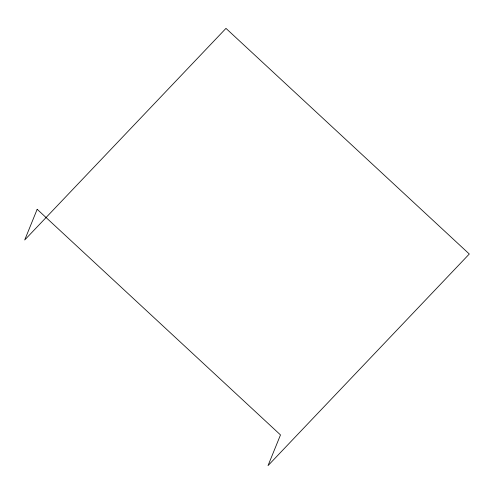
<?xml version="1.0" encoding="UTF-8"?>
<svg xmlns="http://www.w3.org/2000/svg" width="494" height="494" viewBox="0 0 494 494"><rect width="100%" height="100%" fill="white"/><g stroke="black" fill="none" stroke-linecap="round" stroke-linejoin="round"><path stroke-width="0.74" d="M37.167 209.289L24.7 239.991L225.974 28.38L469.3 254.009L268.026 465.62L280.493 434.918L37.167 209.289"/></g></svg>
